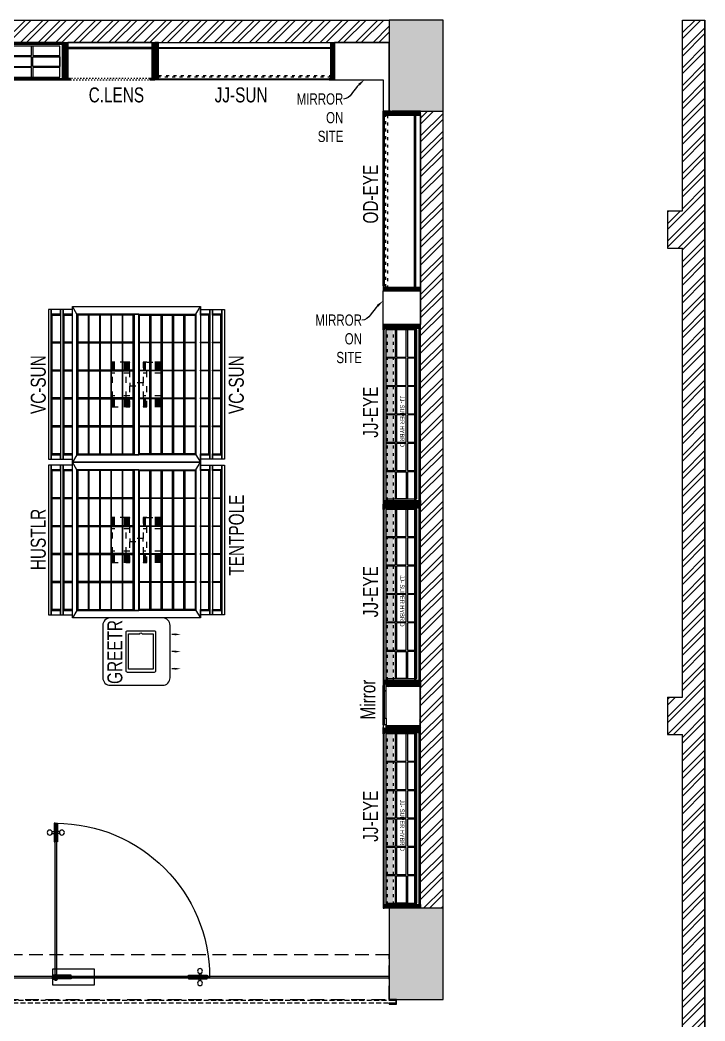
# Model space of a CAD drawing. Header units: feet. Extents: x 2660548 to 2676088, y -6058813 to -6047508.
# Drawn here: x 2671512 to 2676088, y -6054196 to -6047508 of the extents above; entities that cross this region are included whole.
import ezdxf
from ezdxf import colors
from ezdxf.entities.mleader import LeaderData, LeaderLine
from ezdxf.math import Vec2, Vec3

# ---------------------------------------------------------------- set-up
doc = ezdxf.new("R2010")
doc.units = ezdxf.units.FT
doc.header["$LTSCALE"] = 33
doc.header["$MEASUREMENT"] = 0
for name, pattern in [('a_p6_plan_L18$0$HIDDEN', [0.375, 0.25, -0.125]), ('ACAD_ISO03W100', [30, 12, -18]), ('HIDDENX2', [0.75, 0.5, -0.25])]:
    doc.linetypes.add(name, pattern=pattern)
for name, color, linetype, lineweight in [('A-Glazing', 4, 'Continuous', 20), ('A-shutter', 8, 'Continuous', 18), ('beam', 90, 'Continuous', 9), ('Column', 243, 'Continuous', 9), ('column hatch', 5, 'Continuous', 0), ('Glass-FrontGlazing', 150, 'Continuous', 20), ('Glazing', 141, 'Continuous', 15), ('HIDDEN LINE', 177, 'Continuous', 0), ('LENS-DIM', 252, 'Continuous', 5), ('LENS-PARTITION', 21, 'Continuous', 25), ('LENS-TEXT', 31, 'Continuous', 5), ('LENS_DIMENSION', 193, 'Continuous', 0), ('LENS_TEXT', 31, 'Continuous', 5), ('LK-FF&E FLOOR', 1, 'Continuous', 9), ('LK-FF&E WALL', 1, 'Continuous', 9), ('LN-ELEVATION-1', 81, 'Continuous', 25), ('LN-ELEVATION-2', 103, 'Continuous', 20), ('LN-ELEVATION-3', 125, 'Continuous', 18), ('LN-ELEVATION-4', 145, 'Continuous', 13), ('LN-ELEVATION-5', 167, 'Continuous', 5), ('LN-HATCH', 251, 'Continuous', 0), ('PLANO-TXT', 252, 'Continuous', 5), ('rolling shutter', 1, 'Continuous', 5)]:
    doc.layers.add(name, color=color, linetype=linetype, lineweight=lineweight)
doc.layers.add('A-WALL', color=1, linetype='Continuous')
doc.styles.add('LK TXT', font='GILC____.TTF', dxfattribs={"height": 100})
doc.styles.get("Standard").update_dxf_attribs({"font": 'GILC____.TTF'})
pattern_1 = [(45, (7858054.0837, 3504049.203), (-4.4901280605, 4.4901280605), [])]
pattern_2 = [(45, (3990327.2935, 1709214.6916), (-4.4901280605, 4.4901280605), [])]

# ---------------------------------------------------------------- blocks, each defined once
blk = doc.blocks.new('Entrance Door')
at = {"layer": 'Glazing', "ltscale": 111}
blk.add_hatch(color=256, dxfattribs=at).paths.add_polyline_path([(18, -34.8), (18, -1235), (30, -1235), (30, -34.8)])
at = {"layer": 'Glazing'}
for p, q in [((30, -54.2), (18, -66.2)), ((1117.8, -31.3), (1117.8, -54.3)), ((1117.8, -89.2), (1117.8, -66.3)), ((1132.8, -31.3), (1132.8, -54.3)), ((1132.8, -89.2), (1132.8, -66.3))]:
    blk.add_line(p, q, dxfattribs=at)
at = {"layer": 'Glazing', "ltscale": 44}
for p, q in [((-4.9, -1156.3), (18, -1156.3)), ((-4.9, -1171.3), (18, -1171.3)), ((52.9, -1156.3), (30, -1156.3)), ((52.9, -1171.3), (30, -1171.3))]:
    blk.add_line(p, q, dxfattribs=at)
at = {"layer": 'Glazing'}
for points in [[(320, -120.5), (0, -120.5), (0, 0), (320, 0)], [(0, -54.2), (142.5, -54.2), (142.5, -46.8), (0, -46.8)], [(0, -66.2), (142.5, -66.2), (142.5, -73.7), (0, -73.7)], [(1180.8, -54.3), (1038.3, -54.3), (1038.3, -46.8), (1180.8, -46.8)], [(1180.8, -66.3), (1038.3, -66.3), (1038.3, -73.8), (1180.8, -73.8)]]:
    blk.add_lwpolyline(points, close=True, dxfattribs=at)
at = {"layer": 'Glazing', "ltscale": 222}
blk.add_lwpolyline([(-1.5, -66.2), (1198.8, -66.2), (1198.8, -54.2), (-1.5, -54.2)], close=True, dxfattribs=at)
at = {"layer": 'Glazing', "ltscale": 111}
blk.add_lwpolyline([(18, -34.8), (18, -1235), (30, -1235), (30, -34.8)], close=True, dxfattribs=at)
at = {"layer": 'Glazing', "ltscale": 44}
for points in [[(18, -1092.5), (18, -1235), (10.5, -1235), (10.5, -1092.5)], [(30, -1092.5), (30, -1235), (37.5, -1235), (37.5, -1092.5)]]:
    blk.add_lwpolyline(points, close=True, dxfattribs=at)
at = {"layer": 'Glazing'}
for centre, radius in [((1125.3, -13.9), 19), ((24, -58.7), 19.8), ((1125.3, -106.6), 19)]:
    blk.add_circle(centre, radius, dxfattribs=at)
at = {"layer": 'Glazing', "ltscale": 44}
for centre in [(-22.4, -1163.8), (70.4, -1163.8)]:
    blk.add_circle(centre, 19, dxfattribs=at)
at = {"layer": 'Glazing', "ltscale": 222}
blk.add_arc((24, -60.2), 1174.8, 270, 359.99955, dxfattribs=at)
blk = doc.blocks.new('MIRROR')
at = {"layer": 'LN-HATCH', "ltscale": 0.5}
h = blk.add_hatch(dxfattribs=at)
h.set_pattern_fill('ANSI31', color=256, scale=2)
h.set_pattern_definition([(45, (4060433.7416, 1708720.787), (-4.4901280605, 4.4901280605), [])])
h.paths.add_polyline_path([(212.9, 101.3), (230.9, 101.3), (230.9, -127.7), (212.9, -127.7)])
h.paths.add_polyline_path([(230.9, 95.3), (494.9, 95.3), (494.9, 101.3), (230.9, 101.3)])
h.paths.add_polyline_path([(512.9, 101.3), (494.9, 101.3), (494.9, -127.7), (512.9, -127.7)])
at = {"layer": 'Defpoints'}
blk.add_lwpolyline([(512.9, 101.3), (212.9, 101.3), (212.9, -148.7), (512.9, -148.7)], close=True, dxfattribs=at)
at = {"layer": 'LN-ELEVATION-1'}
for points in [[(212.9, 101.3), (230.9, 101.3), (230.9, -127.7), (212.9, -127.7)], [(230.9, 95.3), (494.9, 95.3), (494.9, 101.3), (230.9, 101.3)], [(512.9, 101.3), (494.9, 101.3), (494.9, -127.7), (512.9, -127.7)], [(259.9, -141.7), (259.9, -127.7), (214.9, -127.7), (214.9, -148.7), (223.9, -148.7), (223.9, -147.2), (216.4, -147.2), (216.4, -141.7)], [(442.9, -141.7), (442.9, -127.7), (487.9, -127.7), (487.9, -148.7), (478.9, -148.7), (478.9, -147.2), (486.4, -147.2), (486.4, -141.7)], [(504.9, -148.7), (504.9, -147.2), (509.4, -147.2), (509.4, -129.2), (487.9, -129.2), (487.9, -127.7), (510.9, -127.7), (510.9, -148.7)]]:
    blk.add_lwpolyline(points, close=True, dxfattribs=at)
at = {"layer": 'LN-ELEVATION-2'}
blk.add_lwpolyline([(259.9, -141.7), (442.9, -141.7), (442.9, -127.7), (259.9, -127.7)], close=True, dxfattribs=at)
at = {"layer": 'LN-ELEVATION-2', "color": 4, "lineweight": 0}
blk.add_lwpolyline([(216.4, -141.7), (486.4, -141.7), (486.4, -147.2), (216.4, -147.2)], close=True, dxfattribs=at)
at = {"layer": 'LN-ELEVATION-4', "ltscale": 0.5}
blk.add_line((478.9, -148.7), (223.9, -148.7), dxfattribs=at)
blk = doc.blocks.new('JJ SHD 1200')
at = {"layer": 'LN-ELEVATION-5'}
h = blk.add_hatch(color=177, dxfattribs=at)
h.dxf.hatch_style = 1
h.paths.add_polyline_path([(1182, 68), (32, 68), (32, 18), (1182, 18)])
at = {"layer": 'LN-HATCH', "ltscale": 0.5}
h = blk.add_hatch(dxfattribs=at)
h.set_pattern_fill('ANSI31', color=256, scale=2)
h.set_pattern_definition([(45, (4097602.2716, 1708830.267), (-4.4901280605, 4.4901280605), [])])
h.paths.add_polyline_path([(1207, 250), (1207, 60), (1201, 60), (1201, 50), (1207, 50), (1207, 6), (1182, 6), (1182, 250)])
h.paths.add_polyline_path([(32, 210), (1182, 210), (1182, 216), (32, 216)])
h.paths.add_polyline_path([(1172, 6), (1172, 0), (1207, 0), (1207, 6)])
h.paths.add_polyline_path([(7, 250), (7, 60), (13, 60), (13, 50), (7, 50), (7, 6), (32, 6), (32, 250)])
h.paths.add_polyline_path([(42, 6), (42, 0), (7, 0), (7, 6)])
at = {"layer": 'LN-ELEVATION-1', "ltscale": 0.5}
for points in [[(7, 250), (7, 60), (13, 60), (13, 50), (7, 50), (7, 6), (25, 6), (25, 250)], [(7, 250), (7, 60), (13, 60), (13, 50), (7, 50), (7, 6), (32, 6), (32, 250)], [(25, 238), (1189, 238), (1189, 244), (25, 244)], [(32, 210), (1182, 210), (1182, 216), (32, 216)], [(1207, 250), (1207, 60), (1201, 60), (1201, 50), (1207, 50), (1207, 6), (1182, 6), (1182, 250)], [(1207, 250), (1207, 60), (1201, 60), (1201, 50), (1207, 50), (1207, 6), (1189, 6), (1189, 250)], [(42, 6), (42, 0), (7, 0), (7, 6)], [(42, 6), (42, 0), (7, 0), (7, 6)], [(1172, 6), (1172, 0), (1207, 0), (1207, 6)], [(1172, 6), (1172, 0), (1207, 0), (1207, 6)]]:
    blk.add_lwpolyline(points, close=True, dxfattribs=at)
at = {"layer": 'LN-ELEVATION-3', "ltscale": 0.5}
for p, q in [((1189, 250), (25, 250)), ((1182, 250), (32, 250)), ((1172, 6), (42, 6)), ((1172, 6), (42, 6)), ((42, 0), (1172, 0)), ((42, 0), (1172, 0))]:
    blk.add_line(p, q, dxfattribs=at)
for points in [[(1172, 226), (42, 226), (42, 18), (1172, 18)], [(223.7, 226), (42, 226), (42, 162), (223.7, 162)], [(413.3, 226), (231.7, 226), (231.7, 162), (413.3, 162)], [(603, 226), (421.3, 226), (421.3, 162), (603, 162)], [(792.7, 226), (611, 226), (611, 162), (792.7, 162)], [(982.3, 226), (800.7, 226), (800.7, 162), (982.3, 162)], [(1172, 226), (990.3, 226), (990.3, 162), (1172, 162)], [(223.7, 154), (42, 154), (42, 90), (223.7, 90)], [(413.3, 154), (231.7, 154), (231.7, 90), (413.3, 90)], [(603, 154), (421.3, 154), (421.3, 90), (603, 90)], [(792.7, 154), (611, 154), (611, 90), (792.7, 90)], [(982.3, 154), (800.7, 154), (800.7, 90), (982.3, 90)], [(1172, 90), (990.3, 90), (990.3, 154), (1172, 154)], [(223.7, 82), (42, 82), (42, 18), (223.7, 18)], [(413.3, 82), (231.7, 82), (231.7, 18), (413.3, 18)], [(603, 82), (421.3, 82), (421.3, 18), (603, 18)], [(792.7, 82), (611, 82), (611, 18), (792.7, 18)], [(982.3, 82), (800.7, 82), (800.7, 18), (982.3, 18)], [(1172, 82), (990.3, 82), (990.3, 18), (1172, 18)]]:
    blk.add_lwpolyline(points, close=True, dxfattribs=at)
at = {"layer": 'LN-ELEVATION-4', "linetype": 'ACAD_ISO03W100', "ltscale": 0.05}
for points in [[(1182, 68), (32, 68), (32, 18), (1182, 18)], [(1182, 30), (32, 30), (32, 18), (1182, 18)]]:
    blk.add_lwpolyline(points, close=True, dxfattribs=at)
at = {"layer": 'LK-FF&E WALL', "ltscale": 0.5, "insert": (482.5, 142.3), "char_height": 30, "attachment_point": 1}
blk.add_mtext_dynamic_manual_height_columns('\\pt120;JJ- SUPER HYBRID', width=526.835, gutter_width=500, heights=[0], dxfattribs=at)
blk = doc.blocks.new('JJ SH 1200')
at = {"layer": 'LN-HATCH', "ltscale": 0.5}
h = blk.add_hatch(dxfattribs=at)
h.set_pattern_fill('ANSI31', color=256, scale=2)
h.set_pattern_definition([(45, (4097187.331, 1708800.267), (-4.4901280605, 4.4901280605), [])])
h.paths.add_polyline_path([(792.1, 220), (792.1, 30), (786.1, 30), (786.1, 20), (792.1, 20), (792.1, -24), (767.1, -24), (767.1, 220)])
h.paths.add_polyline_path([(-382.9, 180), (767.1, 180), (767.1, 186), (-382.9, 186)])
h.paths.add_polyline_path([(757.1, -24), (757.1, -30), (792.1, -30), (792.1, -24)])
h.paths.add_polyline_path([(-407.9, 220), (-407.9, 30), (-401.9, 30), (-401.9, 20), (-407.9, 20), (-407.9, -24), (-382.9, -24), (-382.9, 220)])
h.paths.add_polyline_path([(-372.9, -24), (-372.9, -30), (-407.9, -30), (-407.9, -24)])
at = {"layer": 'LN-ELEVATION-1', "ltscale": 0.5}
for points in [[(-407.9, 220), (-407.9, 30), (-401.9, 30), (-401.9, 20), (-407.9, 20), (-407.9, -24), (-382.9, -24), (-382.9, 220)], [(792.1, 220), (792.1, 30), (786.1, 30), (786.1, 20), (792.1, 20), (792.1, -24), (767.1, -24), (767.1, 220)], [(-382.9, 180), (767.1, 180), (767.1, 186), (-382.9, 186)], [(-372.9, -24), (-372.9, -30), (-407.9, -30), (-407.9, -24)], [(757.1, -24), (757.1, -30), (792.1, -30), (792.1, -24)]]:
    blk.add_lwpolyline(points, close=True, dxfattribs=at)
at = {"layer": 'LN-ELEVATION-3', "ltscale": 0.5}
for p, q in [((767.1, 220), (-382.9, 220)), ((757.1, -24), (-372.9, -24)), ((-372.9, -30), (757.1, -30))]:
    blk.add_line(p, q, dxfattribs=at)
at = {"layer": 'LN-ELEVATION-4', "linetype": 'ACAD_ISO03W100', "ltscale": 0.05}
blk.add_lwpolyline([(767.1, 0), (-382.9, 0), (-382.9, -12), (767.1, -12)], close=True, dxfattribs=at)
blk = doc.blocks.new('VC HD 1200')
at = {"layer": 'LN-HATCH', "ltscale": 0.5}
h = blk.add_hatch(dxfattribs=at)
h.set_pattern_fill('ANSI31', color=256, scale=2)
h.set_pattern_definition([(45, (3760859.753, 1795248.936), (-4.490128061, 4.490128061), [])])
h.paths.add_polyline_path([(-1200, 250), (-1200, 60), (-1194, 60), (-1194, 50), (-1200, 50), (-1200, 6), (-1182, 6), (-1182, 250)])
h = blk.add_hatch(dxfattribs=at)
h.set_pattern_fill('ANSI31', color=256, scale=2)
h.set_pattern_definition(pattern_1)
h.paths.add_polyline_path([(0, 250), (0, 60), (-6, 60), (-6, 50), (0, 50), (0, 6), (-18, 6), (-18, 250)])
h = blk.add_hatch(dxfattribs=at)
h.set_pattern_fill('ANSI31', color=256, scale=2)
h.set_pattern_definition([(45, (7858047.0837, 3504049.203), (-4.4901280605, 4.4901280605), [])])
h.paths.add_polyline_path([(-1165, 6), (-1165, 0), (-1200, 0), (-1200, 6)])
h = blk.add_hatch(dxfattribs=at)
h.set_pattern_fill('ANSI31', color=256, scale=2)
h.set_pattern_definition(pattern_1)
h.paths.add_polyline_path([(-28, 6), (-28, 0), (0, 0), (0, 6)])
at = {"layer": 'LN-ELEVATION-1', "ltscale": 0.5}
for points in [[(-1200, 250), (-1200, 60), (-1194, 60), (-1194, 50), (-1200, 50), (-1200, 6), (-1182, 6), (-1182, 250)], [(-18, 238), (-1182, 238), (-1182, 244), (-18, 244)], [(0, 250), (0, 60), (-6, 60), (-6, 50), (0, 50), (0, 6), (-18, 6), (-18, 250)], [(-1165, 6), (-1165, 0), (-1200, 0), (-1200, 6)], [(-35, 6), (-35, 0), (0, 0), (0, 6)]]:
    blk.add_lwpolyline(points, close=True, dxfattribs=at)
at = {"layer": 'LN-ELEVATION-3', "ltscale": 0.5}
for p, q in [((-1182, 250), (-18, 250)), ((-1165, 6), (-35, 6)), ((-35, 0), (-1165, 0))]:
    blk.add_line(p, q, dxfattribs=at)
for points in [[(-1165, 226), (-35, 226), (-35, 18), (-1165, 18)], [(-1165, 226), (-983.3, 226), (-983.3, 162), (-1165, 162)], [(-975.3, 226), (-793.7, 226), (-793.7, 162), (-975.3, 162)], [(-785.7, 226), (-604, 226), (-604, 162), (-785.7, 162)], [(-596, 226), (-414.3, 226), (-414.3, 162), (-596, 162)], [(-406.3, 226), (-224.7, 226), (-224.7, 162), (-406.3, 162)], [(-216.7, 226), (-35, 226), (-35, 162), (-216.7, 162)], [(-1165, 90), (-983.3, 90), (-983.3, 154), (-1165, 154)], [(-975.3, 154), (-793.7, 154), (-793.7, 90), (-975.3, 90)], [(-785.7, 154), (-604, 154), (-604, 90), (-785.7, 90)], [(-596, 154), (-414.3, 154), (-414.3, 90), (-596, 90)], [(-406.3, 154), (-224.7, 154), (-224.7, 90), (-406.3, 90)], [(-216.7, 154), (-35, 154), (-35, 90), (-216.7, 90)], [(-1165, 82), (-983.3, 82), (-983.3, 18), (-1165, 18)], [(-975.3, 82), (-793.7, 82), (-793.7, 18), (-975.3, 18)], [(-785.7, 82), (-604, 82), (-604, 18), (-785.7, 18)], [(-596, 82), (-414.3, 82), (-414.3, 18), (-596, 18)], [(-406.3, 82), (-224.7, 82), (-224.7, 18), (-406.3, 18)], [(-216.7, 82), (-35, 82), (-35, 18), (-216.7, 18)]]:
    blk.add_lwpolyline(points, close=True, dxfattribs=at)
blk = doc.blocks.new('CLENS 600')
at = {"layer": 'LN-HATCH', "ltscale": 0.5}
h = blk.add_hatch(dxfattribs=at)
h.set_pattern_fill('ANSI31', color=256, scale=2)
h.set_pattern_definition(pattern_2)
h.paths.add_polyline_path([(-600, 0), (-582, 0), (-582, -240), (-600, -240)])
h = blk.add_hatch(dxfattribs=at)
h.set_pattern_fill('ANSI31', color=256, scale=2)
h.set_pattern_definition([(45, (3975657.573, 1709214.6916), (-4.490128061, 4.490128061), [])])
h.paths.add_polyline_path([(-18, 0), (0, 0), (0, -240), (-18, -240)])
h = blk.add_hatch(dxfattribs=at)
h.set_pattern_fill('ANSI31', color=256, scale=2)
h.set_pattern_definition([(45, (3990252.2935, 1709214.6916), (-4.4901280605, 4.4901280605), [])])
h.paths.add_polyline_path([(-582, -40), (-18, -40), (-18, -34), (-582, -34)])
h = blk.add_hatch(dxfattribs=at)
h.set_pattern_fill('ANSI31', color=256, scale=2)
h.set_pattern_definition(pattern_2)
h.paths.add_polyline_path([(-600, -250), (-565, -250), (-565, -240), (-600, -240)])
h = blk.add_hatch(dxfattribs=at)
h.set_pattern_fill('ANSI31', color=256, scale=2)
h.set_pattern_definition([(45, (3990177.2935, 1709214.6916), (-4.4901280605, 4.4901280605), [])])
h.paths.add_polyline_path([(-35, -250), (0, -250), (0, -240), (-35, -240)])
at = {"layer": 'HIDDEN LINE', "linetype": 'ACAD_ISO03W100', "ltscale": 0.02}
for p, q in [((-35, -240), (-565, -240)), ((-565, -250), (-35, -250))]:
    blk.add_line(p, q, dxfattribs=at)
at = {"layer": 'LN-ELEVATION-1', "ltscale": 0.5}
for points in [[(-600, 0), (-582, 0), (-582, -240), (-600, -240)], [(-18, 0), (0, 0), (0, -240), (-18, -240)], [(-582, -40), (-18, -40), (-18, -34), (-582, -34)], [(-600, -250), (-565, -250), (-565, -240), (-600, -240)], [(-35, -250), (0, -250), (0, -240), (-35, -240)]]:
    blk.add_lwpolyline(points, close=True, dxfattribs=at)
at = {"layer": 'LN-ELEVATION-4'}
blk.add_line((-18, 0), (-582, 0), dxfattribs=at)
blk = doc.blocks.new('*U49')
at = {"layer": 'A-shutter', "color": 5, "ltscale": 10}
for points in [[(41036356, -1561539.2), (41036356, -1561544.2), (41036311, -1561544.2), (41036311, -1561564.2), (41036356, -1561564.2), (41036356, -1561569.2), (41036306, -1561569.2), (41036306, -1561539.2)], [(41040421, -1561539.2), (41040421, -1561544.2), (41040466, -1561544.2), (41040466, -1561564.2), (41040421, -1561564.2), (41040421, -1561569.2), (41040471, -1561569.2), (41040471, -1561539.2)]]:
    blk.add_lwpolyline(points, close=True, dxfattribs=at)
at = {"layer": 'A-shutter', "color": 5, "linetype": 'HIDDENX2', "ltscale": 2}
blk.add_lwpolyline([(41036311, -1561544.2), (41036311, -1561564.2), (41040466, -1561564.2), (41040466, -1561544.2)], close=True, dxfattribs=at)
blk = doc.blocks.new('A$C51b338a8')
at = {"layer": 'column hatch'}
h = blk.add_hatch(color=8, dxfattribs=at)
h.dxf.hatch_style = 1
h.paths.add_polyline_path([(360, 11305), (0, 11305), (0, 10695), (360, 10695)])
h.paths.add_polyline_path([(360, 5370), (0, 5370), (0, 4760), (360, 4760)])
h.paths.add_polyline_path([(4840, 5370), (4480, 5370), (4480, 4760), (4840, 4760)])
h.paths.add_polyline_path([(9330, 5370), (8970, 5370), (8970, 4760), (9330, 4760)])
h.paths.add_polyline_path([(13755, 5370), (13395, 5370), (13395, 4760), (13755, 4760)])
h.paths.add_polyline_path([(13755, 11305), (13395, 11305), (13395, 10695), (13755, 10695)])
h.paths.add_polyline_path([(9330, 11305), (8970, 11305), (8970, 10695), (9330, 10695)])
h.paths.add_polyline_path([(4840, 11305), (4480, 11305), (4480, 10695), (4840, 10695)])
at = {"layer": 'LN-HATCH'}
h = blk.add_hatch(dxfattribs=at)
h.set_pattern_fill('ANSI32', color=256, scale=222)
h.set_pattern_definition([(45, (15505, 0), (-58.86664, 58.86664), []), (45, (15544.244, 0), (-58.86664, 58.86664), [])])
h.paths.add_polyline_path([(15255, 3530), (15255, 3280), (15505, 3280), (15505, 11305), (15355, 11305), (15355, 10030), (15255, 10030), (15255, 9780), (15355, 9780), (15355, 6780), (15255, 6780), (15255, 6530), (15355, 6530), (15355, 3530)])
h.paths.add_polyline_path([(13605, 10695), (13605, 5370), (13755, 5370), (13755, 10695)])
h.paths.add_polyline_path([(13395, 11155), (13395, 11305), (9880, 11305), (9880, 10585), (9330, 10585), (9330, 10695), (9180, 10695), (9180, 10440), (10030, 10440), (10030, 11155)])
h.paths.add_polyline_path([(170, 10695), (20, 10695), (20, 5370), (170, 5370)])
h.paths.add_polyline_path([(3735, 10440), (5585, 10440), (5585, 11155), (8970, 11155), (8970, 11305), (5435, 11305), (5435, 10585), (4840, 10585), (4840, 10695), (4480, 10695), (4480, 10585), (3885, 10585), (3885, 11305), (360, 11305), (360, 11155), (3735, 11155)])
at = {"layer": 'A-WALL'}
for p, q in [((9880, 11305), (13395, 11305)), ((15355, 10030), (15355, 11305)), ((15355, 11305), (15505, 11305)), ((15505, 11305), (15505, 3280)), ((15505, 3280), (15505, 11305)), ((10030, 11155), (13395, 11155)), ((13605, 5370), (13605, 10695)), ((13755, 5370), (13755, 10695)), ((15255, 10030), (15255, 9780)), ((15255, 10030), (15355, 10030)), ((15255, 9780), (15355, 9780)), ((15355, 6780), (15355, 9780)), ((15255, 6780), (15255, 6530)), ((15255, 6780), (15355, 6780)), ((15255, 6530), (15355, 6530)), ((15355, 3530), (15355, 6530))]:
    blk.add_line(p, q, dxfattribs=at)
at = {"layer": 'beam', "linetype": 'a_p6_plan_L18$0$HIDDEN', "lineweight": 5, "ltscale": 11}
blk.add_lwpolyline([(9330, 4760), (13395, 4760), (13395, 5060), (9330, 5060)], close=True, dxfattribs=at)
at = {"layer": 'Column'}
for points in [[(13395, 10695), (13755, 10695), (13755, 11305), (13395, 11305)], [(13395, 4760), (13755, 4760), (13755, 5370), (13395, 5370)]]:
    blk.add_lwpolyline(points, close=True, dxfattribs=at)
at = {"layer": 'rolling shutter', "color": 2, "xscale": -1}
blk.add_blockref('*U49', (41049751, 1566299.2), dxfattribs=at)
blk = doc.blocks.new('ffgd')
at = {"layer": 'LN-ELEVATION-4', "linetype": 'ACAD_ISO03W100', "ltscale": 0.1}
blk.add_lwpolyline([(0, 47.3), (0, -41.5), (-20, -41.5), (-20, 47.3)], close=True, dxfattribs=at)
at = {"layer": 'LN-ELEVATION-5', "linetype": 'ACAD_ISO03W100', "ltscale": 0.1}
for p, q in [((-159.9, 165.7), (-159.9, 47.3)), ((-159.7, 165.7), (-159.7, 47.3)), ((-159.4, 165.7), (-159.4, 47.3)), ((-159, 165.7), (-159, 47.3)), ((-158.5, 165.7), (-158.5, 47.3)), ((-157.9, 165.7), (-157.9, 47.3)), ((-157.1, 165.7), (-157.1, 47.3)), ((-156.1, 165.7), (-156.1, 47.3)), ((-154.1, 165.7), (-154.1, 47.3)), ((-151.1, 165.7), (-151.1, 47.3)), ((-146.1, 165.7), (-146.1, 47.3)), ((-141.1, 165.7), (-141.1, 47.3)), ((-135.1, 165.7), (-135.1, 47.3)), ((-128.1, 165.7), (-128.1, 47.3)), ((-120.1, 165.7), (-120.1, 47.3)), ((-111.1, 165.7), (-111.1, 47.3)), ((-102.1, 165.7), (-102.1, 47.3)), ((-85, 165.7), (-85, 47.3)), ((65, 165.7), (65, 47.3)), ((82.1, 165.7), (82.1, 47.3)), ((91.1, 165.7), (91.1, 47.3)), ((100.1, 165.7), (100.1, 47.3)), ((108.1, 165.7), (108.1, 47.3)), ((115.1, 165.7), (115.1, 47.3)), ((121.1, 165.7), (121.1, 47.3)), ((126.1, 165.7), (126.1, 47.3)), ((131.1, 165.7), (131.1, 47.3)), ((134.1, 165.7), (134.1, 47.3)), ((136.1, 165.7), (136.1, 47.3)), ((137.1, 165.7), (137.1, 47.3)), ((137.9, 165.7), (137.9, 47.3)), ((138.5, 165.7), (138.5, 47.3)), ((139, 165.7), (139, 47.3)), ((139.4, 165.7), (139.4, 47.3)), ((139.7, 165.7), (139.7, 47.3)), ((139.9, 165.7), (139.9, 47.3)), ((-159.9, -41.5), (-159.9, -159.9)), ((-159.7, -41.5), (-159.7, -159.9)), ((-159.4, -41.5), (-159.4, -159.9)), ((-159, -41.5), (-159, -159.9)), ((-158.5, -41.5), (-158.5, -159.9)), ((-157.9, -41.5), (-157.9, -159.9)), ((-157.1, -41.5), (-157.1, -159.9)), ((-156.1, -41.5), (-156.1, -159.9)), ((-154.1, -41.5), (-154.1, -159.9)), ((-151.1, -41.5), (-151.1, -159.9)), ((-146.1, -41.5), (-146.1, -159.9)), ((-141.1, -41.5), (-141.1, -159.9)), ((-135.1, -41.5), (-135.1, -159.9)), ((-128.1, -41.5), (-128.1, -159.9)), ((-120.1, -41.5), (-120.1, -159.9)), ((-111.1, -41.5), (-111.1, -159.9)), ((-102.1, -41.5), (-102.1, -159.9)), ((-85, -41.5), (-85, -159.9)), ((65, -41.5), (65, -159.9)), ((82.1, -41.5), (82.1, -159.9)), ((91.1, -41.5), (91.1, -159.9)), ((100.1, -41.5), (100.1, -159.9)), ((108.1, -41.5), (108.1, -159.9)), ((115.1, -41.5), (115.1, -159.9)), ((121.1, -41.5), (121.1, -159.9)), ((126.1, -41.5), (126.1, -159.9)), ((131.1, -41.5), (131.1, -159.9)), ((134.1, -41.5), (134.1, -159.9)), ((136.1, -41.5), (136.1, -159.9)), ((137.1, -41.5), (137.1, -159.9)), ((137.9, -41.5), (137.9, -159.9)), ((138.5, -41.5), (138.5, -159.9)), ((139, -41.5), (139, -159.9)), ((139.4, -41.5), (139.4, -159.9)), ((139.7, -41.5), (139.7, -159.9)), ((139.9, -41.5), (139.9, -159.9))]:
    blk.add_line(p, q, dxfattribs=at)
for points in [[(140, 73), (140, 165.7), (-160, 165.7), (-160, 73)], [(140, -67.1), (140, -159.9), (-160, -159.9), (-160, -67.1)]]:
    blk.add_lwpolyline(points, dxfattribs=at)
for points in [[(140, 73), (140, 47.3), (-160, 47.3), (-160, 73)], [(140, -41.5), (140, -67.1), (-160, -67.1), (-160, -41.5)]]:
    blk.add_lwpolyline(points, close=True, dxfattribs=at)
blk = doc.blocks.new('EURO 1040 x 1175')
at = {"layer": 'LN-ELEVATION-1'}
for points in [[(-470, -327.4), (470, -327.4), (470, 467.6), (-470, 467.6)], [(-470, 85.1), (470, 85.1), (470, 467.6), (-470, 467.6)], [(-283.2, 85.1), (-277.2, 85.1), (-277.2, 467.6), (-283.2, 467.6)], [(-96.4, 85.1), (-90.4, 85.1), (-90.4, 467.6), (-96.4, 467.6)], [(90.4, 85.1), (96.4, 85.1), (96.4, 467.6), (90.4, 467.6)], [(277.2, 85.1), (283.2, 85.1), (283.2, 467.6), (277.2, 467.6)], [(-470, 386.6), (-283.2, 386.6), (-283.2, 392.6), (-470, 392.6)], [(-277.2, 386.6), (-96.4, 386.6), (-96.4, 392.6), (-277.2, 392.6)], [(-90.4, 386.6), (90.4, 386.6), (90.4, 392.6), (-90.4, 392.6)], [(96.4, 386.6), (277.2, 386.6), (277.2, 392.6), (96.4, 392.6)], [(283.2, 386.6), (470, 386.6), (470, 392.6), (283.2, 392.6)], [(-470, 311.2), (-283.2, 311.2), (-283.2, 317.2), (-470, 317.2)], [(-277.2, 311.2), (-96.4, 311.2), (-96.4, 317.2), (-277.2, 317.2)], [(-90.4, 311.2), (90.4, 311.2), (90.4, 317.2), (-90.4, 317.2)], [(96.4, 311.2), (277.2, 311.2), (277.2, 317.2), (96.4, 317.2)], [(283.2, 311.2), (470, 311.2), (470, 317.2), (283.2, 317.2)], [(-470, 235.8), (-283.2, 235.8), (-283.2, 241.8), (-470, 241.8)], [(-277.2, 235.8), (-96.4, 235.8), (-96.4, 241.8), (-277.2, 241.8)], [(-90.4, 235.8), (90.4, 235.8), (90.4, 241.8), (-90.4, 241.8)], [(96.4, 235.8), (277.2, 235.8), (277.2, 241.8), (96.4, 241.8)], [(283.2, 235.8), (470, 235.8), (470, 241.8), (283.2, 241.8)], [(-470, 160.4), (-283.2, 160.4), (-283.2, 166.4), (-470, 166.4)], [(-277.2, 160.4), (-96.4, 160.4), (-96.4, 166.4), (-277.2, 166.4)], [(-90.4, 160.4), (90.4, 160.4), (90.4, 166.4), (-90.4, 166.4)], [(96.4, 160.4), (277.2, 160.4), (277.2, 166.4), (96.4, 166.4)], [(283.2, 160.4), (470, 160.4), (470, 166.4), (283.2, 166.4)], [(-470, 85.1), (470, 85.1), (470, 55.1), (-470, 55.1)], [(-470, 55.1), (470, 55.1), (470, -327.4), (-470, -327.4)], [(-283.2, 55.1), (-277.2, 55.1), (-277.2, -327.4), (-283.2, -327.4)], [(-96.4, 55.1), (-90.4, 55.1), (-90.4, -327.4), (-96.4, -327.4)], [(90.4, 55.1), (96.4, 55.1), (96.4, -327.4), (90.4, -327.4)], [(277.2, 55.1), (283.2, 55.1), (283.2, -327.4), (277.2, -327.4)], [(-470, -20.3), (-283.2, -20.3), (-283.2, -26.3), (-470, -26.3)], [(-277.2, -20.3), (-96.4, -20.3), (-96.4, -26.3), (-277.2, -26.3)], [(-90.4, -20.3), (90.4, -20.3), (90.4, -26.3), (-90.4, -26.3)], [(96.4, -20.3), (277.2, -20.3), (277.2, -26.3), (96.4, -26.3)], [(283.2, -20.3), (470, -20.3), (470, -26.3), (283.2, -26.3)], [(-470, -95.7), (-283.2, -95.7), (-283.2, -101.7), (-470, -101.7)], [(-277.2, -95.7), (-96.4, -95.7), (-96.4, -101.7), (-277.2, -101.7)], [(-90.4, -95.7), (90.4, -95.7), (90.4, -101.7), (-90.4, -101.7)], [(96.4, -95.7), (277.2, -95.7), (277.2, -101.7), (96.4, -101.7)], [(283.2, -95.7), (470, -95.7), (470, -101.7), (283.2, -101.7)], [(-470, -171.1), (-283.2, -171.1), (-283.2, -177.1), (-470, -177.1)], [(-277.2, -171.1), (-96.4, -171.1), (-96.4, -177.1), (-277.2, -177.1)], [(-90.4, -171.1), (90.4, -171.1), (90.4, -177.1), (-90.4, -177.1)], [(96.4, -171.1), (277.2, -171.1), (277.2, -177.1), (96.4, -177.1)], [(283.2, -171.1), (470, -171.1), (470, -177.1), (283.2, -177.1)], [(-470, -246.4), (-283.2, -246.4), (-283.2, -252.4), (-470, -252.4)], [(-277.2, -246.4), (-96.4, -246.4), (-96.4, -252.4), (-277.2, -252.4)], [(-90.4, -246.4), (90.4, -246.4), (90.4, -252.4), (-90.4, -252.4)], [(96.4, -246.4), (277.2, -246.4), (277.2, -252.4), (96.4, -252.4)], [(283.2, -246.4), (470, -246.4), (470, -252.4), (283.2, -252.4)]]:
    blk.add_lwpolyline(points, close=True, dxfattribs=at)
for points in [[(-283.2, 461.6), (-464, 461.6), (-464, 317.2)], [(-96.4, 461.6), (-277.2, 461.6)], [(90.4, 461.6), (-90.4, 461.6)], [(277.2, 461.6), (96.4, 461.6)], [(464, 317.2), (464, 461.6), (283.2, 461.6)], [(-464, 311.2), (-464, 241.8)], [(464, 241.8), (464, 311.2)], [(-464, 235.8), (-464, 166.4)], [(464, 166.4), (464, 235.8)], [(-464, 160.4), (-464, 91.1), (-283.2, 91.1)], [(283.2, 91.1), (464, 91.1), (464, 160.4)], [(-277.2, 91.1), (-96.4, 91.1)], [(-90.4, 91.1), (90.4, 91.1)], [(96.4, 91.1), (277.2, 91.1)], [(-464, -20.3), (-464, 49.1), (-283.2, 49.1)], [(-277.2, 49.1), (-96.4, 49.1)], [(-90.4, 49.1), (90.4, 49.1)], [(96.4, 49.1), (277.2, 49.1)], [(283.2, 49.1), (464, 49.1), (464, -20.3)], [(-464, -95.7), (-464, -26.3)], [(464, -26.3), (464, -95.7)], [(-464, -171.1), (-464, -101.7)], [(464, -101.7), (464, -171.1)], [(-283.2, -321.4), (-464, -321.4), (-464, -177.1)], [(464, -177.1), (464, -321.4), (283.2, -321.4)], [(-96.4, -321.4), (-277.2, -321.4)], [(90.4, -321.4), (-90.4, -321.4)], [(277.2, -321.4), (96.4, -321.4)]]:
    blk.add_lwpolyline(points, dxfattribs=at)
at = {"layer": 'LN-ELEVATION-2'}
blk.add_lwpolyline([(-520, -357.4), (520, -357.4), (520, 497.6), (-520, 497.6)], close=True, dxfattribs=at)
for points in [[(-470, 467.6), (-520, 497.6)], [(470, 467.6), (520, 497.6)], [(-470, -327.4), (-520, -357.4)], [(470, -327.4), (520, -357.4)]]:
    blk.add_lwpolyline(points, dxfattribs=at)
at = {"layer": 'LN-ELEVATION-3'}
for points in [[(-500, 559.6), (500, 559.6), (500, 577.6), (-500, 577.6)], [(-500, 497.6), (-470, 497.6), (-470, 559.6), (-500, 559.6)], [(470, 497.6), (500, 497.6), (500, 559.6), (470, 559.6)], [(-500, -357.4), (-470, -357.4), (-470, -419.4), (-500, -419.4)], [(470, -357.4), (500, -357.4), (500, -419.4), (470, -419.4)], [(-500, -419.4), (500, -419.4), (500, -437.4), (-500, -437.4)]]:
    blk.add_lwpolyline(points, close=True, dxfattribs=at)
at = {"layer": 'LN-ELEVATION-4'}
for points in [[(-500, 639.6), (500, 639.6), (500, 657.6), (-500, 657.6)], [(-500, 577.6), (-470, 577.6), (-470, 639.6), (-500, 639.6)], [(470, 577.6), (500, 577.6), (500, 639.6), (470, 639.6)], [(-470, 497.6), (-464, 497.6), (-464, 559.6), (-470, 559.6)], [(-464, 553.6), (-283.2, 553.6), (-283.2, 559.6), (-464, 559.6)], [(-283.2, 497.6), (-277.2, 497.6), (-277.2, 559.6), (-283.2, 559.6)], [(-277.2, 553.6), (-96.4, 553.6), (-96.4, 559.6), (-277.2, 559.6)], [(-96.4, 497.6), (-90.4, 497.6), (-90.4, 559.6), (-96.4, 559.6)], [(-90.4, 553.6), (90.4, 553.6), (90.4, 559.6), (-90.4, 559.6)], [(90.4, 497.6), (96.4, 497.6), (96.4, 559.6), (90.4, 559.6)], [(96.4, 553.6), (277.2, 553.6), (277.2, 559.6), (96.4, 559.6)], [(277.2, 497.6), (283.2, 497.6), (283.2, 559.6), (277.2, 559.6)], [(283.2, 553.6), (464, 553.6), (464, 559.6), (283.2, 559.6)], [(464, 497.6), (470, 497.6), (470, 559.6), (464, 559.6)], [(-470, -357.4), (-464, -357.4), (-464, -419.4), (-470, -419.4)], [(-283.2, -357.4), (-277.2, -357.4), (-277.2, -419.4), (-283.2, -419.4)], [(-96.4, -357.4), (-90.4, -357.4), (-90.4, -419.4), (-96.4, -419.4)], [(90.4, -357.4), (96.4, -357.4), (96.4, -419.4), (90.4, -419.4)], [(277.2, -357.4), (283.2, -357.4), (283.2, -419.4), (277.2, -419.4)], [(464, -357.4), (470, -357.4), (470, -419.4), (464, -419.4)], [(-500, -437.4), (-470, -437.4), (-470, -499.4), (-500, -499.4)], [(-464, -413.4), (-283.2, -413.4), (-283.2, -419.4), (-464, -419.4)], [(-277.2, -413.4), (-96.4, -413.4), (-96.4, -419.4), (-277.2, -419.4)], [(-90.4, -413.4), (90.4, -413.4), (90.4, -419.4), (-90.4, -419.4)], [(96.4, -413.4), (277.2, -413.4), (277.2, -419.4), (96.4, -419.4)], [(283.2, -413.4), (464, -413.4), (464, -419.4), (283.2, -419.4)], [(470, -437.4), (500, -437.4), (500, -499.4), (470, -499.4)], [(-500, -499.4), (500, -499.4), (500, -517.4), (-500, -517.4)]]:
    blk.add_lwpolyline(points, close=True, dxfattribs=at)
at = {"layer": 'LN-ELEVATION-5'}
for points in [[(-470, 577.6), (-464, 577.6), (-464, 639.6), (-470, 639.6)], [(-464, 633.6), (-283.2, 633.6), (-283.2, 639.6), (-464, 639.6)], [(-283.2, 577.6), (-277.2, 577.6), (-277.2, 639.6), (-283.2, 639.6)], [(-277.2, 633.6), (-96.4, 633.6), (-96.4, 639.6), (-277.2, 639.6)], [(-96.4, 577.6), (-90.4, 577.6), (-90.4, 639.6), (-96.4, 639.6)], [(-90.4, 633.6), (90.4, 633.6), (90.4, 639.6), (-90.4, 639.6)], [(90.4, 577.6), (96.4, 577.6), (96.4, 639.6), (90.4, 639.6)], [(96.4, 633.6), (277.2, 633.6), (277.2, 639.6), (96.4, 639.6)], [(277.2, 577.6), (283.2, 577.6), (283.2, 639.6), (277.2, 639.6)], [(283.2, 633.6), (464, 633.6), (464, 639.6), (283.2, 639.6)], [(464, 577.6), (470, 577.6), (470, 639.6), (464, 639.6)], [(-470, -437.4), (-464, -437.4), (-464, -499.4), (-470, -499.4)], [(-283.2, -437.4), (-277.2, -437.4), (-277.2, -499.4), (-283.2, -499.4)], [(-96.4, -437.4), (-90.4, -437.4), (-90.4, -499.4), (-96.4, -499.4)], [(90.4, -437.4), (96.4, -437.4), (96.4, -499.4), (90.4, -499.4)], [(277.2, -437.4), (283.2, -437.4), (283.2, -499.4), (277.2, -499.4)], [(464, -437.4), (470, -437.4), (470, -499.4), (464, -499.4)], [(-464, -493.4), (-283.2, -493.4), (-283.2, -499.4), (-464, -499.4)], [(-277.2, -493.4), (-96.4, -493.4), (-96.4, -499.4), (-277.2, -499.4)], [(-90.4, -493.4), (90.4, -493.4), (90.4, -499.4), (-90.4, -499.4)], [(96.4, -493.4), (277.2, -493.4), (277.2, -499.4), (96.4, -499.4)], [(283.2, -493.4), (464, -493.4), (464, -499.4), (283.2, -499.4)]]:
    blk.add_lwpolyline(points, close=True, dxfattribs=at)
at = {"layer": 'LENS-DIM'}
blk.add_blockref('ffgd', (10, 67.1), dxfattribs=at)
blk = doc.blocks.new('GREETR 450x450')
at = {"layer": 'LN-ELEVATION-1', "linetype": 'ByBlock', "lineweight": -2}
for p, q in [((481.3, 339.7), (461, 339.7)), ((481.3, 225), (461, 225)), ((481.3, 110.3), (461, 110.3))]:
    blk.add_line(p, q, dxfattribs=at)
at = {"layer": 'LN-ELEVATION-1'}
for points in [[(355.5, 98.3), (355.5, 352.3, 0.414214), (345.5, 362.3), (163.5, 362.3, 0.414214), (153.5, 352.3), (153.5, 98.3, 0.414214), (163.5, 88.3), (345.5, 88.3, 0.414214)], [(264, 342.8), (336.5, 342.8), (336.5, 107.8), (172.5, 107.8), (172.5, 342.8), (245, 342.8, 0.327538), (246.9, 344.2, -0.733799), (262.1, 344.2, 0.327538)]]:
    blk.add_lwpolyline(points, format="xyb", close=True, dxfattribs=at)
at = {"layer": 'LN-ELEVATION-1', "linetype": 'ByBlock', "lineweight": -2}
for points in [[(481.3, 346.4), (481.3, 333.1), (521.3, 339.7)], [(481.3, 231.7), (481.3, 218.3), (521.3, 225)], [(481.3, 116.9), (481.3, 103.6), (521.3, 110.3)]]:
    blk.add_solid(points, dxfattribs=at)
at = {"layer": 'LN-ELEVATION-2'}
blk.add_lwpolyline([(50, 0), (400, 0, 0.414214), (450, 50), (450, 400, 0.414214), (400, 450), (50, 450, 0.414214), (0, 400), (0, 50, 0.414214)], format="xyb", close=True, dxfattribs=at)
at = {"layer": 'LENS-TEXT', "color": 0, "linetype": 'Continuous', "ltscale": 3, "insert": (81.4, 222.4), "char_height": 100, "attachment_point": 5, "rotation": 90, "style": 'LK TXT'}
blk.add_mtext_dynamic_manual_height_columns('GREETR', width=353.056, gutter_width=0.5, heights=[0], dxfattribs=at)

msp = doc.modelspace()

# ---------------------------------------------------------------- linework, layer by layer
at = {"layer": 'Glass-FrontGlazing'}
msp.add_lwpolyline([(2673978.1, -6053897.6), (2669913.1, -6053897.6), (2669913.1, -6053907.6), (2673978.1, -6053907.6)], close=True, dxfattribs=at)
at = {"layer": 'LENS-PARTITION'}
for points in [[(2673613.1, -6047907.6), (2673938.1, -6047907.6), (2673938.1, -6048117.6), (2673978.1, -6048117.6), (2673978.1, -6047657.6), (2673613.1, -6047657.6)], [(2673938.1, -6049317.6), (2674188.1, -6049317.6), (2674188.1, -6049542.6), (2673938.1, -6049542.6)]]:
    msp.add_lwpolyline(points, close=True, dxfattribs=at)

# ---------------------------------------------------------------- block references
at = {"layer": 'A-Glazing', "xscale": -0.8748404702499005, "yscale": 0.8748404702499005, "zscale": 0.8748404702499005, "rotation": 179.9999889093464}
msp.add_blockref('Entrance Door', (2671729.9, -6053955.1), dxfattribs=at)
at = {"layer": 'LENS_DIMENSION'}
msp.add_blockref('A$C51b338a8', (2660583.1, -6058812.6), dxfattribs=at)
at = {"layer": 'LK-FF&E FLOOR', "xscale": -1, "rotation": 270}
for p in [(2672219.7, -6049942.6), (2672219.7, -6050982.6)]:
    msp.add_blockref('EURO 1040 x 1175', p, dxfattribs=at)
at = {"layer": 'LK-FF&E FLOOR'}
msp.add_blockref('GREETR 450x450', (2672064.8, -6051952.6), dxfattribs=at)
at = {"layer": 'LK-FF&E WALL', "xscale": -1}
for name, p in [('VC HD 1200', (2670613.1, -6047907.6)), ('JJ SH 1200', (2673205.2, -6047877.6))]:
    msp.add_blockref(name, p, dxfattribs=at)
at = {"layer": 'LK-FF&E WALL'}
msp.add_blockref('CLENS 600', (2672413.1, -6047657.6), dxfattribs=at)
at = {"layer": 'LK-FF&E WALL', "xscale": -1, "rotation": 270}
msp.add_blockref('JJ SH 1200', (2673968.1, -6048909.7), dxfattribs=at)
at = {"layer": 'LK-FF&E WALL', "rotation": 270}
for name, p in [('JJ SHD 1200', (2673938.1, -6049535.6)), ('JJ SHD 1200', (2673938.1, -6050735.6)), ('MIRROR', (2674086.8, -6051729.7)), ('JJ SHD 1200', (2673938.1, -6052235.6))]:
    msp.add_blockref(name, p, dxfattribs=at)

# ---------------------------------------------------------------- texts
at = {"layer": 'LENS_TEXT', "linetype": 'Continuous', "ltscale": 3, "insert": (2673836.4, -6052048.4), "char_height": 100, "width": 324.474, "attachment_point": 5, "rotation": 90, "style": 'LK TXT'}
msp.add_mtext('{\\C7;Mirror}', dxfattribs=at)
at = {"layer": 'PLANO-TXT', "linetype": 'Continuous', "ltscale": 3, "char_height": 100, "width": 254.125, "attachment_point": 5, "style": 'LK TXT'}
for s, insert in [('C.LENS', (2672155.7, -6048008.6)), ('JJ-SUN', (2672988.7, -6048008.6))]:
    msp.add_mtext(s, dxfattribs=dict(at, insert=insert))
at = {"layer": 'PLANO-TXT', "linetype": 'Continuous', "ltscale": 3, "char_height": 100, "attachment_point": 5, "rotation": 90, "style": 'LK TXT'}
for s, insert, width in [('OD-EYE', (2673854.5, -6048671.2), 221.058), ('VC-SUN ', (2671634.3, -6049943.9), 421.567), ('VC-SUN ', (2672957.5, -6049943.9), 421.567), ('JJ-EYE', (2673854.5, -6050127.7), 221.058), ('TENTPOLE', (2672958.1, -6050949.5), 421.567), ('HUSTLR', (2671634.3, -6050978.3), 421.567), ('JJ-EYE', (2673854.5, -6051327.7), 221.058), ('JJ-EYE', (2673854.5, -6052827.7), 221.058)]:
    msp.add_mtext(s, dxfattribs=dict(at, insert=insert, width=width))

# ---------------------------------------------------------------- leaders
at = {"layer": 'LENS_TEXT', "color": 1, "linetype": 'Continuous', "ltscale": 3}
ml = msp.add_multileader_mtext('Standard', dxfattribs=at)
ml.set_content('\\pxqr,t3;{\\C256;MIRROR ON SITE}', color=1)
ml.set_leader_properties(color=256, linetype='ByLayer', lineweight=-1)
ml.build(insert=Vec2(0, 0))
ml.multileader.update_dxf_attribs({"leader_type": 2, "dogleg_length": 0.36, "arrow_head_size": 50})
ctx = ml.context
ctx.base_point, ctx.char_height, ctx.arrow_head_size, ctx.landing_gap_size, ctx.plane_origin = Vec3(2673422, -6048035.5), 75, 50, 0.09, Vec3(2675278.5, -6045892.4)
ctx.text_align_type = 2
notes = []
notes.append((ctx, [(0, (1, 1, 0), (2673672.4, -6048035.5), (-1, 0), 0.36, [(1, [(2673813.6, -6047905.6)], 0, [])])]))
ctx.mtext.insert, ctx.mtext.width, ctx.mtext.alignment, ctx.mtext.flow_direction = Vec3(2673671.9, -6047997.5), 289.544, 3, 5
ml = msp.add_multileader_mtext('Standard', dxfattribs=at)
ml.set_content('\\pxqr,t3;{\\C256;MIRROR ON SITE}', color=1)
ml.set_leader_properties(color=256, linetype='ByLayer', lineweight=-1)
ml.build(insert=Vec2(0, 0))
ml.multileader.update_dxf_attribs({"leader_type": 2, "dogleg_length": 0.36, "arrow_head_size": 50})
ctx = ml.context
ctx.base_point, ctx.char_height, ctx.arrow_head_size, ctx.landing_gap_size, ctx.plane_origin = Vec3(2673546.5, -6049513), 75, 50, 0.09, Vec3(2675403, -6047369.9)
ctx.text_align_type = 2
notes.append((ctx, [(0, (1, 1, 0), (2673796.9, -6049513), (-1, 0), 0.36, [(1, [(2673938.1, -6049383.1)], 0, [])])]))
ctx.mtext.insert, ctx.mtext.width, ctx.mtext.alignment, ctx.mtext.flow_direction = Vec3(2673796.4, -6049475), 289.544, 3, 5
for ctx, leaders in notes:
    for number, flags, end, landing, length, lines in leaders:
        leader = LeaderData()
        leader.index, (leader.has_last_leader_line, leader.has_dogleg_vector, leader.attachment_direction) = number, flags
        leader.last_leader_point, leader.dogleg_vector, leader.dogleg_length = Vec3(end), Vec3(landing), length
        for number, points, colour, breaks in lines:
            line = LeaderLine()
            line.index, line.vertices, line.color, line.breaks = number, Vec3.list(points), colors.encode_raw_color(colour), breaks
            leader.lines.append(line)
        ctx.leaders.append(leader)

doc.saveas('drawing.dxf')
